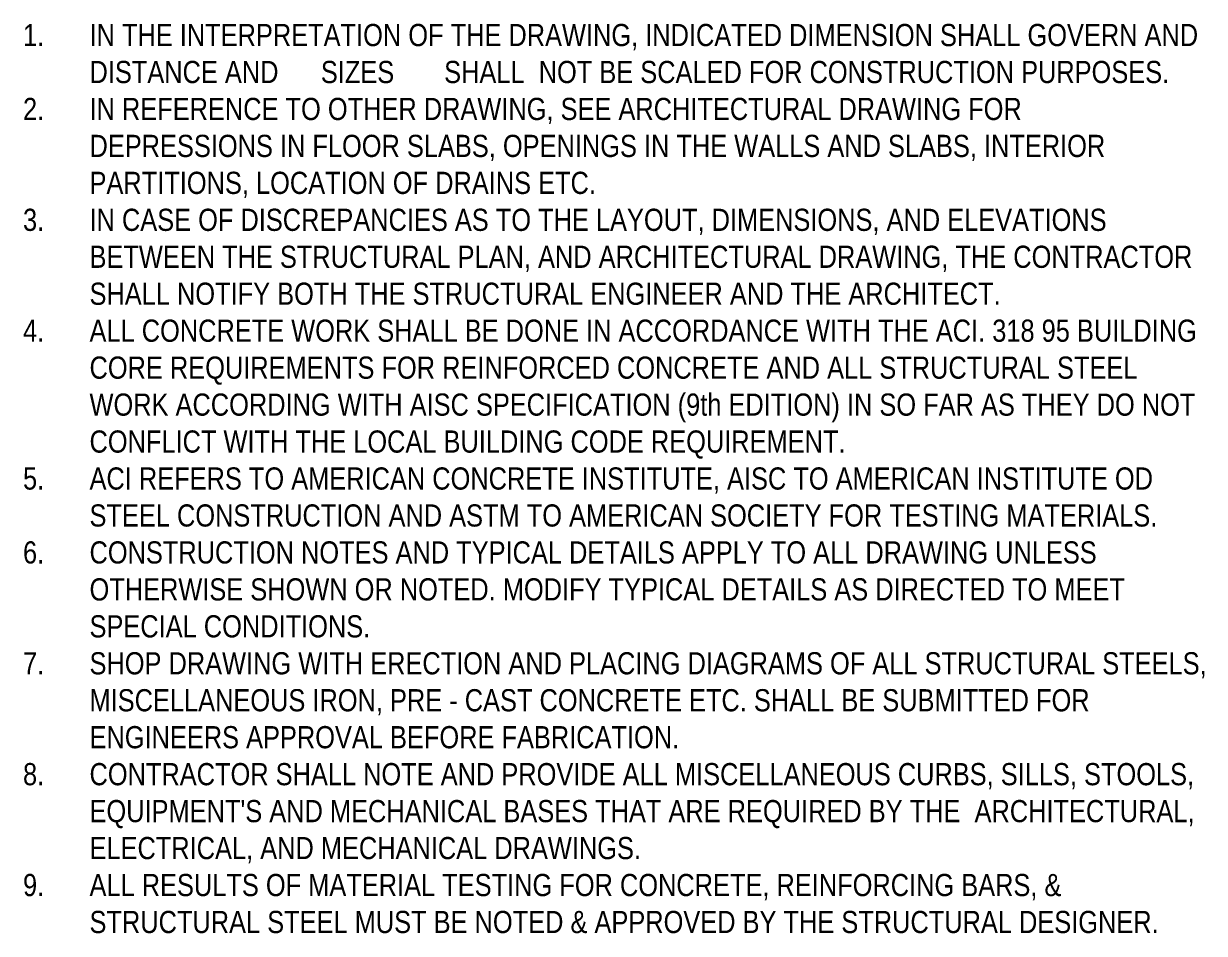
# Model space of a CAD drawing. Header units: metres. Extents: x -460 to 31334, y -1777 to 24987.
# Drawn here: x 25.454 to 27.852, y -113.788 to -111.941 of the extents above; entities that cross this region are included whole.
import ezdxf

# ---------------------------------------------------------------- set-up
doc = ezdxf.new("R2010")
doc.units = ezdxf.units.M
doc.header["$MEASUREMENT"] = 0
doc.layers.add('text', color=3, linetype='Continuous')
doc.styles.get("Standard").update_dxf_attribs({"font": 'arial.ttf'})

msp = doc.modelspace()

# ---------------------------------------------------------------- texts
at = {"layer": 'text', "color": 7, "insert": (25.40824, -111.94211), "char_height": 0.045, "attachment_point": 1}
msp.add_mtext_dynamic_manual_height_columns("\\pi-0.135,l0.18,t0.18;{\\fArial Narrow|b0|i0|c0|p34;1.^IIN THE INTERPRETATION OF THE DRAWING, INDICATED DIMENSION SHALL GOVERN AND \\P\\pi0,t0.9;DISTANCE AND      SIZES  ^ISHALL  NOT BE SCALED FOR CONSTRUCTION PURPOSES. \\P\\pi-0.135,t0.18;2.^IIN REFERENCE TO OTHER DRAWING, SEE ARCHITECTURAL DRAWING FOR DEPRESSIONS IN FLOOR SLABS, OPENINGS IN THE WALLS AND SLABS, INTERIOR PARTITIONS, LOCATION OF DRAINS ETC. \\P3.^IIN CASE OF DISCREPANCIES AS TO THE LAYOUT, DIMENSIONS, AND ELEVATIONS BETWEEN THE STRUCTURAL PLAN, AND ARCHITECTURAL DRAWING, THE CONTRACTOR SHALL NOTIFY BOTH THE STRUCTURAL ENGINEER AND THE ARCHITECT. \\P4.^IALL CONCRETE WORK SHALL BE DONE IN ACCORDANCE WITH THE ACI. 318 95 BUILDING CORE REQUIREMENTS FOR REINFORCED CONCRETE AND ALL STRUCTURAL STEEL WORK ACCORDING WITH AISC SPECIFICATION (9th EDITION) IN SO FAR AS THEY DO NOT CONFLICT WITH THE LOCAL BUILDING CODE REQUIREMENT. \\P5.^IACI REFERS TO AMERICAN CONCRETE INSTITUTE, AISC TO AMERICAN INSTITUTE OD STEEL CONSTRUCTION AND ASTM TO AMERICAN SOCIETY FOR TESTING MATERIALS. \\P6.^ICONSTRUCTION NOTES AND TYPICAL DETAILS APPLY TO ALL DRAWING UNLESS OTHERWISE SHOWN OR NOTED. MODIFY TYPICAL DETAILS AS DIRECTED TO MEET SPECIAL CONDITIONS. \\P7.^ISHOP DRAWING WITH ERECTION AND PLACING DIAGRAMS OF ALL STRUCTURAL STEELS, MISCELLANEOUS IRON, PRE - CAST CONCRETE ETC. SHALL BE SUBMITTED FOR ENGINEERS APPROVAL BEFORE FABRICATION. \\P8.^ICONTRACTOR SHALL NOTE AND PROVIDE ALL MISCELLANEOUS CURBS, SILLS, STOOLS, EQUIPMENT'S AND MECHANICAL BASES THAT ARE REQUIRED BY THE  ARCHITECTURAL, ELECTRICAL, AND MECHANICAL DRAWINGS. \\P9.^IALL RESULTS OF MATERIAL TESTING FOR CONCRETE, REINFORCING BARS, & STRUCTURAL STEEL MUST BE NOTED & APPROVED BY THE STRUCTURAL DESIGNER. }", width=2.4511191, gutter_width=1, heights=[0], dxfattribs=at)

doc.saveas('drawing.dxf')
